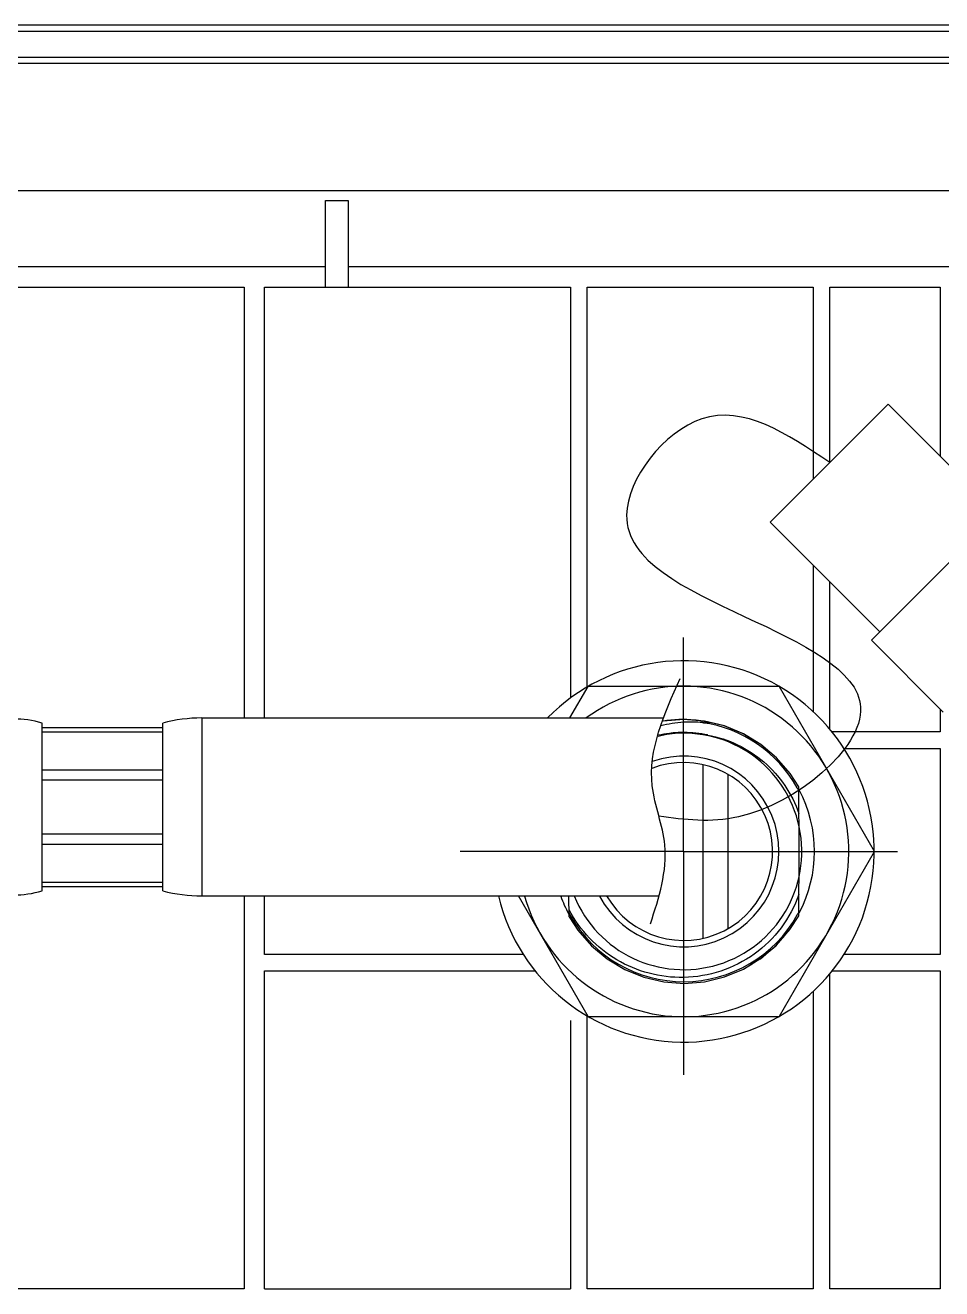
# Model space of a CAD drawing. Extents: x 0 to 1354, y -165 to 827.
# Drawn here: x 695.6 to 767.8, y 568.1 to 667.5 of the extents above; entities that cross this region are included whole.
import ezdxf

# ---------------------------------------------------------------- set-up
doc = ezdxf.new("R2010")
doc.units = 0
doc.header["$LTSCALE"] = 10
doc.header["$MEASUREMENT"] = 0
doc.linetypes.add('CENTER2', pattern=[28.575000000000003, 19.05, -3.175, 3.175, -3.175])
doc.linetypes.add('PHANTOM2', pattern=[31.750000000000004, 15.875, -3.175, 3.175, -3.175, 3.175, -3.175])
doc.layers.get('0').update_dxf_attribs({"linetype": 'CONTINUOUS'})
for name, color, linetype in [('DEF_LAYER_ASSEM_MEMBER', 7, 'CONTINUOUS'), ('가상선', 6, 'PHANTOM2'), ('중심선', 1, 'CENTER2')]:
    doc.layers.add(name, color=color, linetype=linetype)

msp = doc.modelspace()

# ---------------------------------------------------------------- linework, layer by layer
at = {"color": 7, "linetype": 'Continuous'}
for p, q in [((719.2652828297487, 653.7406999537111), (721.0652828297484, 653.7406999537111)), ((719.2652828297487, 646.9406999537111), (719.2652828297487, 653.7406999537111)), ((721.0652828297484, 653.7406999537111), (721.0652828297484, 646.9406999537111)), ((719.2652828297487, 648.5406999537113), (645.5652828297484, 648.5406999537113)), ((805.2897678683485, 648.5406999537113), (721.0652828297484, 648.5406999537113)), ((666.1152828297486, 646.9406999537111), (712.8652828297486, 646.9406999537111)), ((712.8652828297486, 646.9406999537111), (712.8652828297486, 613.0406999537113)), ((714.4652828297485, 646.9406999537111), (738.5652828297484, 646.9406999537111)), ((714.4652828297485, 613.0406999537113), (714.4652828297485, 646.9406999537111)), ((738.5652828297484, 646.9406999537111), (738.5652828297484, 614.6150529385113)), ((739.8652828297486, 646.9406999537111), (757.6652828297483, 646.9406999537111)), ((739.8652828297486, 615.4728304820112), (739.8652828297486, 646.9406999537111)), ((757.6652828297483, 646.9406999537111), (757.6652828297483, 631.8347258483111)), ((758.9652828297485, 646.9406999537111), (767.6652828297483, 646.9406999537111)), ((758.9652828297485, 633.1347258483111), (758.9652828297485, 646.9406999537111)), ((767.6652828297483, 646.9406999537111), (767.6652828297483, 633.6273330288113)), ((757.6652828297483, 625.0540668787112), (757.6652828297483, 613.5388816216112)), ((758.9652828297485, 612.1713800959112), (758.9652828297485, 623.7540668787112)), ((767.6652828297483, 613.7340982359112), (767.6652828297483, 611.9406999537111)), ((767.6652828297483, 611.9406999537111), (759.1545941867485, 611.9406999537111)), ((760.0902580772486, 610.6406999537112), (767.6652828297483, 610.6406999537112)), ((767.6652828297483, 610.6406999537112), (767.6652828297483, 594.4406999537111)), ((712.865282829749, 599.0406999537113), (712.865282829749, 568.1406999537112)), ((714.4652828297485, 594.4406999537111), (714.4652828297485, 599.0406999537113)), ((734.8403075822489, 594.4406999537111), (714.4652828297485, 594.4406999537111)), ((767.6652828297483, 594.4406999537111), (760.0902580772486, 594.4406999537111)), ((714.4652828297485, 593.1406999537112), (735.775971472849, 593.1406999537112)), ((714.4652828297485, 568.1406999537112), (714.4652828297485, 593.1406999537112)), ((758.9652828297485, 568.1406999537112), (758.9652828297485, 592.9100198116112)), ((759.1545941867485, 593.1406999537112), (767.6652828297483, 593.1406999537112)), ((767.6652828297483, 593.1406999537112), (767.6652828297483, 568.1406999537112)), ((757.6652828297483, 591.5425182858112), (757.6652828297483, 568.1406999537112)), ((739.8652828297486, 568.1406999537112), (739.8652828297486, 589.6085694255112)), ((738.5652828297484, 589.2424281347112), (738.5652828297484, 568.1406999537112)), ((712.865282829749, 568.1406999537112), (666.1152828297486, 568.1406999537112)), ((714.4652828297485, 568.1406999537112), (738.5652828297484, 568.1406999537112)), ((757.6652828297483, 568.1406999537112), (739.8652828297486, 568.1406999537112)), ((767.6652828297483, 568.1406999537112), (758.9652828297485, 568.1406999537112))]:
    msp.add_line(p, q, dxfattribs=at)
at = {"layer": 'DEF_LAYER_ASSEM_MEMBER', "color": 7, "linetype": 'Continuous'}
for p, q in [((837.4652828297485, 667.5318962572112), (527.4652828297485, 667.5318962572112)), ((530.4652828297485, 664.5406999537113), (834.4652828297485, 664.5406999537113)), ((530.4652828297485, 654.5406999537113), (834.4652828297485, 654.5406999537113)), ((754.2749533449487, 628.4443963635113), (763.5615864200481, 637.7310294385115)), ((772.1882891504483, 629.1043267080113), (763.5615864200481, 637.7310294385115)), ((762.2416717540491, 619.1577093116116), (772.8482734718491, 629.7643110294116)), ((762.901656075448, 619.8176936330115), (754.2749533449487, 628.4443963635113)), ((762.2416717540491, 619.1577093116116), (767.8985260035479, 613.5008550621114)), ((738.5163536573491, 613.0406999537113), (739.9486099673495, 615.5214406522111)), ((739.9819680562496, 615.5406999537113), (754.9485976033493, 615.5406999537113)), ((754.9819556921493, 615.5214406522111), (762.4652704657492, 602.5599592553112)), ((696.9652828297485, 599.4406999537111), (696.9652828297485, 612.6406999537112)), ((696.9652828297485, 612.2906999537113), (706.4652828297485, 612.2906999537113)), ((706.4652828297485, 599.4406999537111), (706.4652828297485, 612.6406999537112)), ((709.5377411288482, 613.0406999537113), (717.2381281523035, 613.0406999537113)), ((709.5377411289483, 613.0406999537113), (745.8767018654175, 613.0406999537113)), ((747.4661904244495, 612.9202980513112), (745.8478276675496, 612.7935004132112)), ((749.0831212731491, 612.7934410916112), (747.463772515549, 612.9203020654113)), ((750.66072472205, 612.4161902478113), (749.0803640125496, 612.7938801612113)), ((752.1603170978487, 611.7977442055112), (750.6580037606491, 612.4170746677112)), ((696.9652828297485, 611.9597006116112), (706.4652828297485, 611.9597006116112)), ((753.5451461725488, 610.9532811059112), (752.1579463784483, 611.7989494578112)), ((754.7813171475491, 609.9035743785112), (753.5433463463496, 610.9545822568111)), ((748.9652828297485, 609.3780971193112), (748.9652828297485, 595.7033027882112)), ((696.9652828297485, 608.9605340607113), (706.4652828297485, 608.9605340607113)), ((755.8381481589495, 608.6751239972111), (755.8380857656493, 608.6752210273112)), ((696.9652828297485, 608.1614309597112), (706.4652828297485, 608.1614309597112)), ((756.5652828297489, 602.5406999537113), (756.52101615015, 607.6131590123111)), ((696.9652828297485, 603.9199689477111), (706.4652828297485, 603.9199689477111)), ((696.9652828297485, 603.1208658467112), (706.4652828297485, 603.1208658467112)), ((762.4652704657492, 602.5214406522111), (754.9819556921493, 589.5599592553112)), ((756.5210161453488, 597.4682403421111), (756.5652828297489, 602.5406999537113)), ((696.9652828297485, 600.1216992958111), (706.4652828297485, 600.1216992958111)), ((696.9652828297485, 599.7906999537113), (706.4652828297485, 599.7906999537113)), ((709.5377411288482, 599.0406999537113), (716.8842317987812, 599.0406999537113)), ((709.5377411289483, 599.0406999537113), (745.4652828297485, 599.0406999537113)), ((739.9486099673495, 589.5599592553112), (734.4749017729491, 599.0406999537113)), ((738.455231716549, 597.3875316812112), (738.4263755570491, 599.0406999537113)), ((738.4552314653492, 597.3875460695112), (739.1455867048489, 596.3345770780111)), ((755.4607982409489, 595.9673416503113), (755.805960078349, 596.3625755486112)), ((755.805960078349, 596.3625755486112), (755.821428253249, 596.3864931660112)), ((754.7100765339492, 595.1077139781112), (755.4219756142493, 595.9228870889112)), ((754.7468957229494, 595.1487860289112), (755.4219756142493, 595.9228870889112)), ((753.5094227803484, 594.1024167811111), (753.9452279083489, 594.4673127158112)), ((753.5198284609487, 594.1098787706112), (754.7130909399493, 595.1111656791113)), ((753.552343578649, 594.1333337523113), (754.7827564937497, 595.1792701744112)), ((754.2048806570492, 594.6847177584111), (754.7100765339492, 595.1077139781112)), ((752.1750466038493, 593.2911435378112), (753.5533987626495, 594.1340882641111)), ((753.4955891502486, 594.0939731828112), (753.509423041749, 594.1024163696113)), ((754.9485976033493, 589.5406999537113), (739.9819680562496, 589.5406999537113))]:
    msp.add_line(p, q, dxfattribs=at)
at = {"layer": 'DEF_LAYER_ASSEM_MEMBER', "color": 9, "linetype": 'Continuous'}
for p, q in [((837.4652828297485, 667.0318962572112), (527.4652828296485, 667.0318962572112)), ((527.4652828130484, 665.0315915989113), (837.4652828465482, 665.0315915989113)), ((709.5377411288482, 613.0406999537113), (709.5377411288482, 599.0406999537113)), ((709.5377411289483, 613.0406999537113), (709.5377411289483, 599.0406999537113)), ((750.9652828297485, 596.4785221273112), (750.9652828297485, 608.6028777802112))]:
    msp.add_line(p, q, dxfattribs=at)
at = {"layer": 'DEF_LAYER_ASSEM_MEMBER', "color": 7, "linetype": 'Continuous'}
for points in [[(749.0936947691489, 612.7917633351112), (747.4777902530486, 612.9202895215112), (745.8444284585485, 612.7929632943112)], [(755.8398109217496, 608.6728702472112), (754.7841404214496, 609.9007613199112), (753.5499672028491, 610.9497866312113), (752.1672610167489, 611.7942114100113), (750.6696700521488, 612.4132853362112), (749.0936947691489, 612.7917633351112)], [(756.5210160575489, 607.6131696225111), (755.8386451800498, 608.6744639366111), (754.7801464318491, 609.9047335090113)], [(754.7827564937497, 595.1792701744112), (755.8364218816487, 596.4039198967112), (756.5210161665491, 597.4682427680111)], [(755.8075095127488, 596.3649713569112), (755.8090571821494, 596.3667460393112), (755.8230072347487, 596.3883283780112)], [(739.144472088049, 596.3358514011111), (740.2080797026492, 595.1198463108112), (741.4469631826496, 594.0839901667111), (742.8310594883487, 593.2530663509112), (744.3268890112495, 592.6469290848113), (745.8983487362493, 592.2800480762112), (747.5075587284491, 592.1611772911112), (749.1157533004489, 592.2931534454112), (750.6841862813499, 592.6728287712112), (752.1750466038493, 593.2911435378112)], [(752.1902167611488, 593.3004197928112), (752.206641919649, 593.307294886511), (752.8582397292494, 593.7049821173111)]]:
    msp.add_lwpolyline(points, dxfattribs=at)
for centre, radius, start, end in [((747.4652828297485, 602.5406999537113), 15, 193.5043827110025, 135.5519761941922), ((747.4652828297485, 602.5406999537113), 13, 195.6737871375979, 126.1128310359904), ((694.7152828297485, 604.9636236873112), 8, 73.66517721930171, 106.3348227806983), ((709.5377411288482, 601.0406999537113), 12, 90, 104.835111581996), ((748.072501037349, 602.5510074675112), 10.1651445489, 93.42462067099218, 103.7437018439918), ((747.4174181520493, 602.8426474714113), 10.0738811458, 98.98322879950915, 99.3405496301637), ((748.0687429393492, 602.5364234064114), 10.179479125, 85.03661915679854, 93.39860226759015), ((747.475361100549, 604.2237603334113), 8.6880784574, 81.69606805739949, 84.28818430790648), ((747.4652828297485, 602.5406999537113), 9.3, 202.1232563230988, 96.84919346040247), ((747.9110620059482, 601.6771694431113), 10.2161764535, 98.7542275298964, 103.8985845858089), ((747.631642390249, 602.4190516724111), 9.4418217694, 91.00957148460078, 97.76351485408894), ((747.6274181146482, 602.3659483925112), 9.4948437782, 79.44659163690312, 90.97843833498239), ((747.4652828297485, 602.5406999537113), 7.5, 207.8920562014924, 109.1932082073392), ((747.4652828297485, 602.5406999537113), 7, 210.0016990044041, 111.0158796922707), ((747.4652828297485, 602.5406999537113), 10.3, 331.9697231623034, 28.03025631889912), ((694.7152828297485, 607.1177762201112), 8, 253.6651772193017, 286.3348227806982), ((709.5377411288482, 611.0406999537113), 12, 255.164888418004, 270), ((747.4652828297485, 602.5406999537113), 10.3, 199.9942544093951, 208.4837071136914)]:
    msp.add_arc(centre, radius, start, end, dxfattribs=at)
at = {"layer": 'DEF_LAYER_ASSEM_MEMBER', "color": 9, "linetype": 'Continuous'}
for centre, radius, start, end in [((747.4652754937497, 602.5406823466112), 10.2449730461, 29.20918551829127, 81.67033263159506), ((747.4685382075486, 602.5269709774111), 9.368924997999999, 96.86007033510398, 102.3508753182979), ((747.4644381866483, 602.5471285224112), 9.348422185599999, 89.99727601381544, 96.84987823200282), ((747.4649842486497, 602.4528063101111), 9.4427443878, 89.76462266780361, 90.00061656607788), ((747.4612006302486, 602.5193556449112), 9.3762120358, 78.39724081428909, 89.73983145089893), ((747.4658648793493, 602.5407403204113), 10.2444303161, 27.85289377879626, 29.21051112859793), ((747.4710345814492, 602.543684853711), 10.2514822244, 208.3636115008941, 209.7210320560029), ((747.4652827013497, 602.5406856074112), 10.2450000507, 209.7224131859045, 330.7897869775964), ((747.4592245591493, 602.5437957130111), 10.2518055917, 330.7911386763, 332.1489947333008)]:
    msp.add_arc(centre, radius, start, end, dxfattribs=at)
at = {"layer": 'DEF_LAYER_ASSEM_MEMBER', "color": 7, "linetype": 'Continuous'}
for points, start_tangent, end_tangent in [([(748.340041680849, 612.8687030618112), (745.8444284601492, 612.7929632839114)], (-0.9950022149939056, 0.09985285252421068), (-0.9877350908186845, -0.1561390097490224)), ([(748.9494616214497, 612.6777315005111), (749.1264351436485, 612.6614593070112), (749.214837117449, 612.6529985528114), (749.3031821671493, 612.6445835581112), (749.3473320468493, 612.6405384447112), (749.3914624538493, 612.6367510001112), (749.4355595513489, 612.6334533834113), (749.4575821067492, 612.6321318166113), (749.4795641720493, 612.6311923621113), (749.5014396576489, 612.6309340357111), (749.5123089026492, 612.6312832159113), (749.5228219505489, 612.6323329375114), (749.5325318420491, 612.6352840491113), (749.5300356032494, 612.6431361787113), (749.5209237722493, 612.6484636319112), (749.5111037092493, 612.6530595594113), (749.4906306591483, 612.6609584769112), (749.4697366353494, 612.6680625191111), (749.4486240715487, 612.6746822829111), (749.4273748481492, 612.6809634403112), (749.3846109503493, 612.6927956307113), (749.3416094457489, 612.7039045910112), (749.2551468701495, 612.7245422697113), (749.1682609259487, 612.7435434680112), (749.0810646573491, 612.7611987375112), (748.9059643677492, 612.7930404866113), (748.7301290751493, 612.8207519359112)], (0.996218409849222, -0.0868842901650671), (-0.9894673942023251, 0.1447559180498699)), ([(749.3664176378488, 611.7001831780112), (751.7135981050496, 610.9313852598111), (753.7795547298492, 609.5776755344111), (755.4244812073493, 607.7351458783112), (756.5390904793485, 605.5307751470114)], (0.9830877635317407, -0.1831350572505449), (0.3320940789652947, -0.9432462683287927)), ([(756.5356523707496, 599.1537049915112), (755.1394197717491, 596.5425796432112), (753.0228357633487, 594.4718413031112), (750.3843746541488, 593.1274331361112), (747.4652828297485, 592.6284626907113)], (-0.3316836681885129, -0.9433906636473635), (-0.9998112414351583, -0.01942888313536589)), ([(747.4652828297485, 592.6284626907113), (744.7387961897484, 592.9559532797111), (742.2052291579485, 594.0153588500111), (740.0549023482499, 595.7233840938111), (738.4454420220491, 597.9486576049112)], (-0.999811241435173, -0.01942888313461579), (-0.4704347886437801, 0.8824347622536648))]:
    msp.add_spline(points, degree=3, dxfattribs=dict(at, start_tangent=start_tangent, end_tangent=end_tangent))
at = {"layer": 'DEF_LAYER_ASSEM_MEMBER', "color": 9, "linetype": 'Continuous', "start_tangent": (0.7988511151491258, -0.6015287988326065), "end_tangent": (0.8129937717857372, 0.5822723821697203)}
msp.add_spline([(753.5082551428486, 594.1028864246114), (753.5089956796483, 594.1024326618112), (753.5094227718491, 594.1024167750113)], degree=3, dxfattribs=at)
at = {"layer": '가상선', "color": 3}
msp.add_spline([(744.8556385812462, 596.8529293818315), (745.9828679621587, 603.0466413280915), (744.9965572473357, 607.6919320342508), (747.1930484299992, 616.1447660030663)], degree=3, dxfattribs=at)
at = {"layer": '중심선'}
for q in [(747.4652828297485, 619.3730728311116), (729.8811898250478, 602.5406999537113), (764.2976557071479, 602.5406999537113), (747.4652828297485, 584.9566069490115)]:
    msp.add_line((747.4652828297485, 602.5406999537113), q, dxfattribs=at)
msp.add_spline([(758.9652828297485, 633.1347258483111), (748.8925937889453, 636.5677861962868), (742.9710843758021, 629.0058087129055), (752.2919723732994, 621.0054516791997), (761.3935387582278, 613.8818490166705), (751.7829724928961, 605.2593913376913), (745.5156047053786, 605.3109488090395)], degree=3, dxfattribs=at)

doc.saveas('drawing.dxf')
